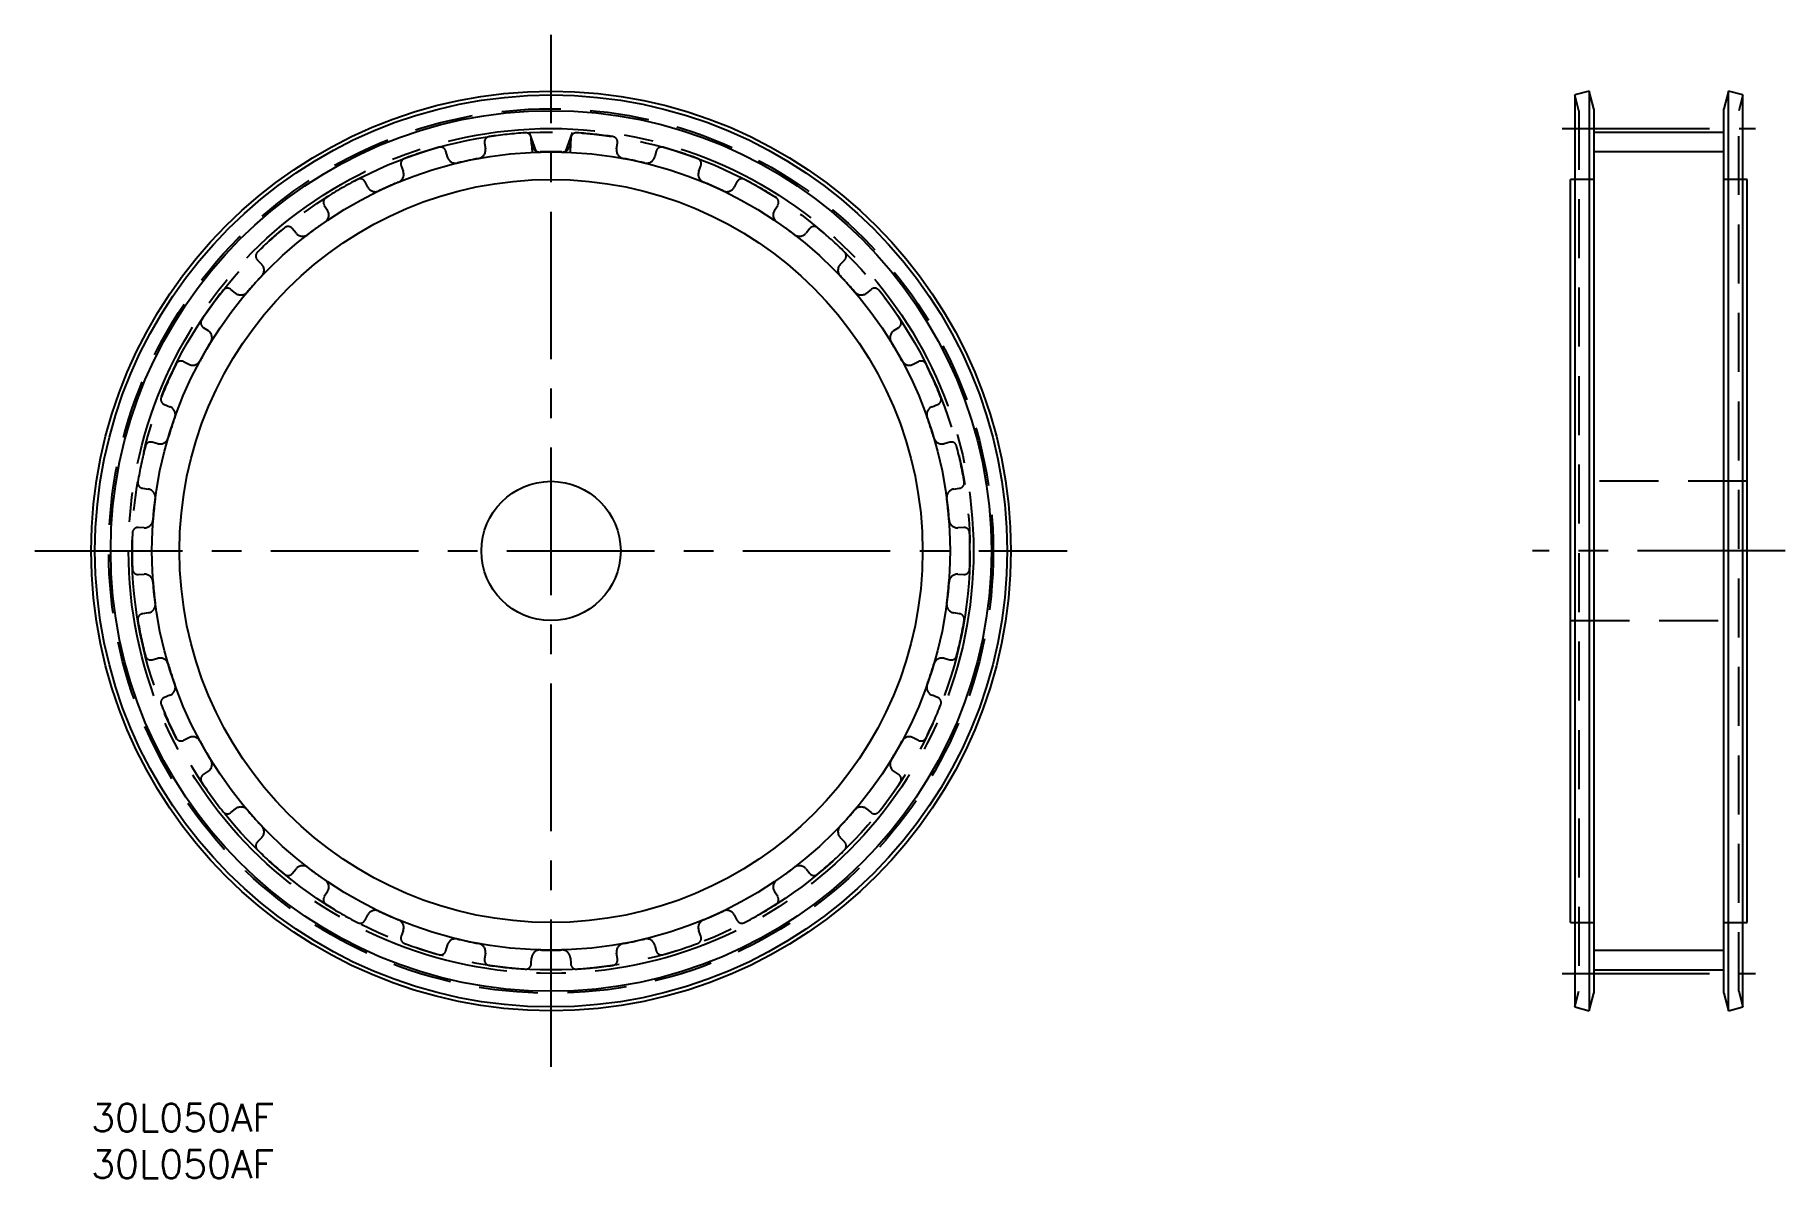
# Model space of a CAD drawing. Extents: x -6 to 182, y -8 to 115.
import ezdxf

# ---------------------------------------------------------------- set-up
doc = ezdxf.new("R2010")
doc.units = 0
doc.header["$LTSCALE"] = 0.5
for name, pattern in [('CENTER', [50.8, 31.75, -6.35, 6.35, -6.35]), ('DASHED', [19.05, 12.7, -6.35]), ('PHANTOM', [63.5, 31.75, -6.35, 6.35, -6.35, 6.35, -6.35])]:
    doc.linetypes.add(name, pattern=pattern)
for name, color, linetype in [('MSM_CENTER', 1, 'CENTER'), ('MSM_CONTINUOUS', 7, 'CONTINUOUS'), ('MSM_DASHED', 4, 'DASHED'), ('MSM_IMAGINARY', 6, 'PHANTOM'), ('MSM_NARROW', 5, 'CONTINUOUS'), ('MSM_PART_NUMBER', 7, 'CONTINUOUS')]:
    doc.layers.add(name, color=color, linetype=linetype)
doc.styles.get("Standard").update_dxf_attribs({"font": 'txt.shx', "height": 3, "bigfont": 'bigfont.shx'})

msp = doc.modelspace()

# ---------------------------------------------------------------- linework, layer by layer
at = {"layer": 'MSM_CENTER'}
for p, q in [((49.5, 3.95), (49.5, 115.05)), ((158.34, 104.98), (179.16, 104.98)), ((-6.05, 59.5), (105.05, 59.5)), ((182.34, 59.5), (155.17, 59.5)), ((158.34, 14.02), (179.16, 14.02))]:
    msp.add_line(p, q, dxfattribs=at)
msp.add_circle((49.5, 59.5), 45.48, dxfattribs=at)
at = {"layer": 'MSM_CONTINUOUS'}
for p, q in [((161.25, 109), (159.7, 108.59)), ((159.7, 108.59), (159.7, 10.41)), ((161.75, 107.11), (161.25, 109)), ((161.25, 109), (161.25, 10)), ((176.26, 109), (175.75, 107.11)), ((177.8, 108.59), (176.26, 109)), ((176.26, 10), (176.26, 109)), ((177.8, 10.41), (177.8, 108.59)), ((161.75, 107.11), (161.75, 11.89)), ((175.75, 11.89), (175.75, 107.11)), ((161.75, 104.6), (175.75, 104.6)), ((159.25, 19.5), (159.25, 99.5)), ((159.7, 99.5), (159.25, 99.5)), ((178.25, 99.5), (177.8, 99.5)), ((178.25, 19.5), (178.25, 99.5)), ((159.25, 19.5), (159.7, 19.5)), ((177.8, 19.5), (178.25, 19.5)), ((161.75, 14.4), (175.75, 14.4)), ((161.25, 10), (161.75, 11.89)), ((175.75, 11.89), (176.26, 10)), ((159.7, 10.41), (161.25, 10)), ((176.26, 10), (177.8, 10.41))]:
    msp.add_line(p, q, dxfattribs=at)
for radius in [49.5, 49.09, 47.4, 40, 7.5]:
    msp.add_circle((49.5, 59.5), radius, dxfattribs=at)
at = {"layer": 'MSM_DASHED'}
for p, q in [((160.15, 106.9), (159.7, 108.59)), ((177.8, 108.59), (177.35, 106.9)), ((160.15, 106.9), (160.15, 12.1)), ((177.35, 12.1), (177.35, 106.9)), ((47.41, 103.31), (47.37, 103.95)), ((51.63, 103.95), (51.59, 103.31)), ((38.34, 101.92), (38.18, 102.54)), ((42.34, 103.42), (42.44, 102.79)), ((56.56, 102.79), (56.66, 103.42)), ((60.82, 102.54), (60.66, 101.92)), ((33.36, 100.97), (33.59, 100.38)), ((65.41, 100.38), (65.64, 100.97)), ((29.77, 98.68), (29.48, 99.24)), ((69.52, 99.24), (69.23, 98.68)), ((161.75, 99.5), (159.7, 99.5)), ((177.8, 99.5), (175.75, 99.5)), ((25.09, 96.71), (25.44, 96.18)), ((73.56, 96.18), (73.91, 96.71)), ((22.05, 93.72), (21.65, 94.21)), ((77.35, 94.21), (76.95, 93.72)), ((17.89, 90.82), (18.34, 90.37)), ((80.66, 90.37), (81.11, 90.82)), ((15.54, 87.26), (15.04, 87.66)), ((83.96, 87.66), (83.46, 87.26)), ((12.07, 83.57), (12.6, 83.22)), ((86.4, 83.22), (86.93, 83.57)), ((10.51, 79.59), (9.94, 79.88)), ((89.06, 79.88), (88.49, 79.59)), ((7.88, 75.26), (8.48, 75.03)), ((90.52, 75.03), (91.12, 75.26)), ((7.18, 71.05), (6.57, 71.21)), ((92.43, 71.21), (91.82, 71.05)), ((5.52, 66.26), (6.14, 66.16)), ((92.86, 66.16), (93.48, 66.26)), ((178.25, 67), (159.25, 67)), ((5.71, 62), (5.07, 62.03)), ((93.93, 62.03), (93.29, 62)), ((5.07, 56.97), (5.71, 57)), ((93.29, 57), (93.93, 56.97)), ((6.14, 52.84), (5.52, 52.74)), ((93.48, 52.74), (92.86, 52.84)), ((159.25, 52), (178.25, 52)), ((6.57, 47.79), (7.18, 47.95)), ((91.82, 47.95), (92.43, 47.79)), ((8.48, 43.97), (7.88, 43.74)), ((91.12, 43.74), (90.52, 43.97)), ((9.94, 39.12), (10.51, 39.41)), ((88.49, 39.41), (89.06, 39.12)), ((12.6, 35.78), (12.07, 35.43)), ((86.93, 35.43), (86.4, 35.78)), ((15.04, 31.34), (15.54, 31.74)), ((83.46, 31.74), (83.96, 31.34)), ((18.34, 28.63), (17.89, 28.18)), ((81.11, 28.18), (80.66, 28.63)), ((21.65, 24.79), (22.05, 25.28)), ((76.95, 25.28), (77.35, 24.79)), ((25.44, 22.82), (25.09, 22.29)), ((73.91, 22.29), (73.56, 22.82)), ((29.48, 19.76), (29.77, 20.32)), ((69.23, 20.32), (69.52, 19.76)), ((159.7, 19.5), (161.75, 19.5)), ((175.75, 19.5), (177.8, 19.5)), ((33.59, 18.62), (33.36, 18.03)), ((38.18, 16.46), (38.34, 17.08)), ((60.66, 17.08), (60.82, 16.46)), ((65.64, 18.03), (65.41, 18.62)), ((42.44, 16.21), (42.34, 15.58)), ((47.37, 15.05), (47.41, 15.69)), ((51.59, 15.69), (51.63, 15.05)), ((56.66, 15.58), (56.56, 16.21)), ((159.7, 10.41), (160.15, 12.1)), ((177.35, 12.1), (177.8, 10.41))]:
    msp.add_line(p, q, dxfattribs=at)
msp.add_circle((49.5, 59.5), 47.61, dxfattribs=at)
for centre, radius, start, end in [((42.93, 103.51), 0.6, 98.487, 188.9051), ((49.5, 59.5), 45.1, 93.513, 98.487), ((46.77, 103.92), 0.6, 3.0949, 93.513), ((52.23, 103.92), 0.6, 86.487, 176.9051), ((49.5, 59.5), 45.1, 81.513, 86.487), ((56.07, 103.51), 0.6, 351.0949, 81.513), ((33.93, 101.19), 0.6, 110.487, 200.9051), ((49.5, 59.5), 45.1, 105.513, 110.487), ((37.6, 102.38), 0.6, 15.0949, 105.513), ((39.22, 102.16), 0.91, 195.0949, 283.547), ((49.5, 59.5), 42.97, 100.453, 103.547), ((41.54, 102.65), 0.91, 280.453, 8.9051), ((48.32, 103.36), 0.91, 183.0949, 271.547), ((49.5, 59.5), 42.97, 88.453, 91.547), ((50.68, 103.36), 0.91, 268.453, 356.9051), ((57.46, 102.65), 0.91, 171.0949, 259.547), ((49.5, 59.5), 42.97, 76.453, 79.547), ((59.78, 102.16), 0.91, 256.453, 344.9051), ((61.4, 102.38), 0.6, 74.487, 164.9051), ((49.5, 59.5), 45.1, 69.513, 74.487), ((65.07, 101.19), 0.6, 339.0949, 69.513), ((32.74, 100.05), 0.91, 292.453, 20.9051), ((66.26, 100.05), 0.91, 159.0949, 247.547), ((49.5, 59.5), 45.1, 117.513, 122.487), ((28.94, 98.97), 0.6, 27.0949, 117.513), ((30.58, 99.09), 0.91, 207.0949, 295.547), ((49.5, 59.5), 42.97, 112.453, 115.547), ((49.5, 59.5), 42.97, 64.453, 67.547), ((68.42, 99.09), 0.91, 244.453, 332.9051), ((70.06, 98.97), 0.6, 62.487, 152.9051), ((49.5, 59.5), 45.1, 57.513, 62.487), ((25.6, 97.04), 0.6, 122.487, 212.9051), ((24.68, 95.68), 0.91, 304.453, 32.9051), ((74.32, 95.68), 0.91, 147.0949, 235.547), ((73.4, 97.04), 0.6, 327.0949, 57.513), ((49.5, 59.5), 45.1, 129.513, 134.487), ((21.19, 93.83), 0.6, 39.0949, 129.513), ((49.5, 59.5), 42.97, 124.453, 127.547), ((49.5, 59.5), 42.97, 52.453, 55.547), ((77.81, 93.83), 0.6, 50.487, 140.9051), ((49.5, 59.5), 45.1, 45.513, 50.487), ((22.76, 94.29), 0.91, 219.0949, 307.547), ((76.24, 94.29), 0.91, 232.453, 320.9051), ((18.32, 91.25), 0.6, 134.487, 224.9051), ((80.68, 91.25), 0.6, 315.0949, 45.513), ((49.5, 59.5), 42.97, 136.453, 139.547), ((17.7, 89.73), 0.91, 316.453, 44.9051), ((81.3, 89.73), 0.91, 135.0949, 223.547), ((49.5, 59.5), 42.97, 40.453, 43.547), ((49.5, 59.5), 45.1, 141.513, 146.487), ((14.67, 87.19), 0.6, 51.0949, 141.513), ((16.11, 87.97), 0.91, 231.0949, 319.547), ((82.89, 87.97), 0.91, 220.453, 308.9051), ((84.33, 87.19), 0.6, 38.487, 128.9051), ((49.5, 59.5), 45.1, 33.513, 38.487), ((12.4, 84.07), 0.6, 146.487, 236.9051), ((12.1, 82.46), 0.91, 328.453, 56.9051), ((86.9, 82.46), 0.91, 123.0949, 211.547), ((86.6, 84.07), 0.6, 303.0949, 33.513), ((49.5, 59.5), 42.97, 148.453, 151.547), ((49.5, 59.5), 42.97, 28.453, 31.547), ((49.5, 59.5), 45.1, 153.513, 158.487), ((9.67, 79.35), 0.6, 63.0949, 153.513), ((10.92, 80.41), 0.91, 243.0949, 331.547), ((88.08, 80.41), 0.91, 208.453, 296.9051), ((89.33, 79.35), 0.6, 26.487, 116.9051), ((49.5, 59.5), 45.1, 21.513, 26.487), ((8.1, 75.82), 0.6, 158.487, 248.9051), ((90.9, 75.82), 0.6, 291.0949, 21.513), ((49.5, 59.5), 42.97, 160.453, 163.547), ((8.15, 74.18), 0.91, 340.453, 68.9051), ((90.85, 74.18), 0.91, 111.0949, 199.547), ((49.5, 59.5), 42.97, 16.453, 19.547), ((7.42, 71.93), 0.91, 255.0949, 343.547), ((91.58, 71.93), 0.91, 196.453, 284.9051), ((49.5, 59.5), 45.1, 165.513, 170.487), ((6.41, 70.63), 0.6, 75.0949, 165.513), ((92.59, 70.63), 0.6, 14.487, 104.9051), ((49.5, 59.5), 45.1, 9.513, 14.487), ((5.61, 66.85), 0.6, 170.487, 260.9051), ((6, 65.26), 0.91, 352.453, 80.9051), ((93, 65.26), 0.91, 99.0949, 187.547), ((93.39, 66.85), 0.6, 279.0949, 9.513), ((49.5, 59.5), 42.97, 172.453, 175.547), ((49.5, 59.5), 42.97, 4.453, 7.547), ((5.75, 62.91), 0.91, 267.0949, 355.547), ((93.25, 62.91), 0.91, 184.453, 272.9051), ((49.5, 59.5), 45.1, 177.513, 182.487), ((5.04, 61.43), 0.6, 87.0949, 177.513), ((93.96, 61.43), 0.6, 2.487, 92.9051), ((49.5, 59.5), 45.1, 357.513, 2.487), ((5.04, 57.57), 0.6, 182.487, 272.9051), ((5.75, 56.09), 0.91, 4.453, 92.9051), ((93.25, 56.09), 0.91, 87.0949, 175.547), ((93.96, 57.57), 0.6, 267.0949, 357.513), ((49.5, 59.5), 42.97, 184.453, 187.547), ((49.5, 59.5), 42.97, 352.453, 355.547), ((6, 53.74), 0.91, 279.0949, 7.547), ((93, 53.74), 0.91, 172.453, 260.9051), ((5.61, 52.15), 0.6, 99.0949, 189.513), ((49.5, 59.5), 45.1, 189.513, 194.487), ((49.5, 59.5), 45.1, 345.513, 350.487), ((93.39, 52.15), 0.6, 350.487, 80.9051), ((6.41, 48.37), 0.6, 194.487, 284.9051), ((7.42, 47.07), 0.91, 16.453, 104.9051), ((49.5, 59.5), 42.97, 196.453, 199.547), ((49.5, 59.5), 42.97, 340.453, 343.547), ((91.58, 47.07), 0.91, 75.0949, 163.547), ((92.59, 48.37), 0.6, 255.0949, 345.513), ((8.1, 43.18), 0.6, 111.0949, 201.513), ((8.15, 44.82), 0.91, 291.0949, 19.547), ((90.85, 44.82), 0.91, 160.453, 248.9051), ((90.9, 43.18), 0.6, 338.487, 68.9051), ((49.5, 59.5), 45.1, 201.513, 206.487), ((49.5, 59.5), 45.1, 333.513, 338.487), ((9.67, 39.65), 0.6, 206.487, 296.9051), ((10.92, 38.59), 0.91, 28.453, 116.9051), ((49.5, 59.5), 42.97, 208.453, 211.547), ((49.5, 59.5), 42.97, 328.453, 331.547), ((88.08, 38.59), 0.91, 63.0949, 151.547), ((89.33, 39.65), 0.6, 243.0949, 333.513), ((12.1, 36.54), 0.91, 303.0949, 31.547), ((86.9, 36.54), 0.91, 148.453, 236.9051), ((12.4, 34.93), 0.6, 123.0949, 213.513), ((49.5, 59.5), 45.1, 213.513, 218.487), ((49.5, 59.5), 45.1, 321.513, 326.487), ((86.6, 34.93), 0.6, 326.487, 56.9051), ((14.67, 31.81), 0.6, 218.487, 308.9051), ((16.11, 31.03), 0.91, 40.453, 128.9051), ((49.5, 59.5), 42.97, 220.453, 223.547), ((49.5, 59.5), 42.97, 316.453, 319.547), ((82.89, 31.03), 0.91, 51.0949, 139.547), ((84.33, 31.81), 0.6, 231.0949, 321.513), ((17.7, 29.27), 0.91, 315.0949, 43.547), ((81.3, 29.27), 0.91, 136.453, 224.9051), ((18.32, 27.75), 0.6, 135.0949, 225.513), ((49.5, 59.5), 45.1, 225.513, 230.487), ((49.5, 59.5), 45.1, 309.513, 314.487), ((80.68, 27.75), 0.6, 314.487, 44.9051), ((21.19, 25.17), 0.6, 230.487, 320.9051), ((22.76, 24.71), 0.91, 52.453, 140.9051), ((49.5, 59.5), 42.97, 232.453, 235.547), ((49.5, 59.5), 42.97, 304.453, 307.547), ((76.24, 24.71), 0.91, 39.0949, 127.547), ((77.81, 25.17), 0.6, 219.0949, 309.513), ((24.68, 23.32), 0.91, 327.0949, 55.547), ((74.32, 23.32), 0.91, 124.453, 212.9051), ((25.6, 21.96), 0.6, 147.0949, 237.513), ((49.5, 59.5), 45.1, 237.513, 242.487), ((30.58, 19.91), 0.91, 64.453, 152.9051), ((49.5, 59.5), 42.97, 244.453, 247.547), ((49.5, 59.5), 42.97, 292.453, 295.547), ((68.42, 19.91), 0.91, 27.0949, 115.547), ((49.5, 59.5), 45.1, 297.513, 302.487), ((73.4, 21.96), 0.6, 302.487, 32.9051), ((28.94, 20.03), 0.6, 242.487, 332.9051), ((32.74, 18.95), 0.91, 339.0949, 67.547), ((66.26, 18.95), 0.91, 112.453, 200.9051), ((70.06, 20.03), 0.6, 207.0949, 297.513), ((33.93, 17.81), 0.6, 159.0949, 249.513), ((49.5, 59.5), 45.1, 249.513, 254.487), ((39.22, 16.84), 0.91, 76.453, 164.9051), ((49.5, 59.5), 42.97, 256.453, 259.547), ((41.54, 16.35), 0.91, 351.0949, 79.547), ((57.46, 16.35), 0.91, 100.453, 188.9051), ((49.5, 59.5), 42.97, 280.453, 283.547), ((59.78, 16.84), 0.91, 15.0949, 103.547), ((49.5, 59.5), 45.1, 285.513, 290.487), ((65.07, 17.81), 0.6, 290.487, 20.9051), ((37.6, 16.62), 0.6, 254.487, 344.9051), ((42.93, 15.49), 0.6, 171.0949, 261.513), ((48.32, 15.64), 0.91, 88.453, 176.9051), ((49.5, 59.5), 42.97, 268.453, 271.547), ((50.68, 15.64), 0.91, 3.0949, 91.547), ((56.07, 15.49), 0.6, 278.487, 8.9051), ((61.4, 16.62), 0.6, 195.0949, 285.513), ((49.5, 59.5), 45.1, 261.513, 266.487), ((46.77, 15.08), 0.6, 266.487, 356.9051), ((52.23, 15.08), 0.6, 183.0949, 273.513), ((49.5, 59.5), 45.1, 273.513, 278.487)]:
    msp.add_arc(centre, radius, start, end, dxfattribs=at)
at = {"layer": 'MSM_IMAGINARY'}
msp.add_circle((49.5, 59.5), 45.1, dxfattribs=at)
at = {"layer": 'MSM_NARROW'}
for p, q in [((47.95, 102.44), (47.19, 104.54)), ((51.05, 102.44), (51.81, 104.54)), ((47.41, 103.31), (47.46, 102.42)), ((51.59, 103.31), (51.55, 102.42)), ((175.75, 102.47), (161.75, 102.47)), ((161.75, 16.53), (175.75, 16.53))]:
    msp.add_line(p, q, dxfattribs=at)
msp.add_circle((49.5, 59.5), 42.97, dxfattribs=at)

# ---------------------------------------------------------------- texts
at = {"layer": 'MSM_PART_NUMBER'}
for p in [(0, -3), (0, -8)]:
    msp.add_text('30L050AF', height=3, dxfattribs=at).set_placement(p)

doc.saveas('drawing.dxf')
